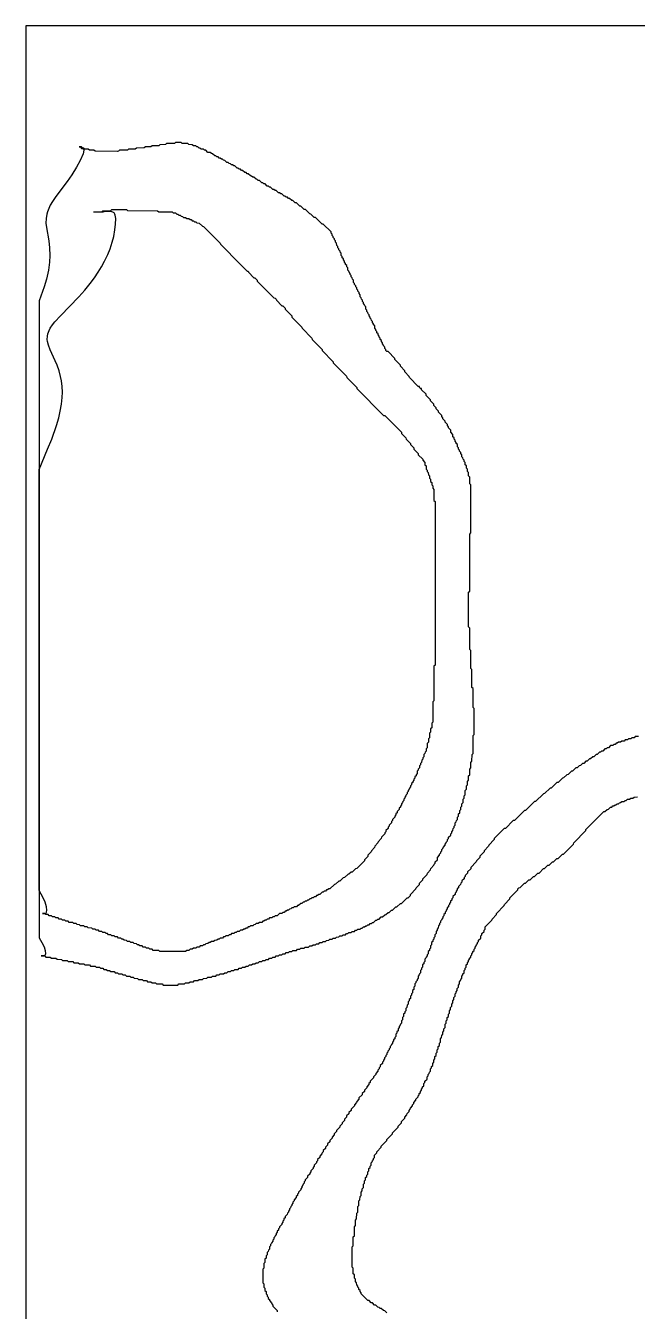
# Model space of a CAD drawing. Header units: millimetres. Extents: x 0 to 6416, y -3898 to 1268.
# Drawn here: x 2598 to 2872, y -654 to -80 of the extents above; entities that cross this region are included whole.
import ezdxf

# ---------------------------------------------------------------- set-up
doc = ezdxf.new("R2010")
doc.units = ezdxf.units.MM
for name, color, linetype in [('CUT_OUTER', 1, 'Continuous'), ('ENGRAVE_NEXT', 3, 'Continuous'), ('SHEET_EDGE', 7, 'Continuous')]:
    doc.layers.add(name, color=color, linetype=linetype)

msp = doc.modelspace()

# ---------------------------------------------------------------- linework, layer by layer
at = {"layer": 'CUT_OUTER'}
msp.add_lwpolyline([(2604.4, -203.19), (2604.4, -487.59), (2605.65, -489.69), (2606.59, -491.69), (2607.04, -493.19), (2607.18, -494.69), (2607.11, -495.19), (2606.9, -495.54), (2605.39, -495.69), (2606.9, -495.7), (2607.4, -496.2), (2609.4, -496.21), (2609.9, -496.7), (2611.9, -496.71), (2612.4, -497.2), (2614.4, -497.22), (2614.9, -497.7), (2616.9, -497.72), (2617.4, -498.2), (2619.4, -498.22), (2619.9, -498.7), (2621.9, -498.72), (2622.4, -499.2), (2624.4, -499.22), (2624.9, -499.7), (2626.9, -499.72), (2627.4, -500.2), (2629.4, -500.22), (2629.9, -500.71), (2631.4, -500.72), (2631.9, -501.21), (2632.9, -501.22), (2633.4, -501.71), (2634.4, -501.72), (2634.9, -502.2), (2635.9, -502.22), (2636.4, -502.7), (2637.9, -502.72), (2638.4, -503.2), (2639.4, -503.22), (2639.9, -503.7), (2641.4, -503.72), (2641.9, -504.2), (2642.9, -504.21), (2643.4, -504.7), (2644.9, -504.72), (2645.4, -505.2), (2646.4, -505.21), (2646.9, -505.7), (2648.4, -505.71), (2648.9, -506.2), (2650.4, -506.21), (2650.9, -506.7), (2652.4, -506.71), (2652.9, -507.2), (2654.4, -507.21), (2654.9, -507.7), (2656.4, -507.71), (2656.9, -508.2), (2659.4, -508.21), (2659.9, -508.7), (2666.4, -508.7), (2666.9, -508.21), (2669.4, -508.2), (2669.9, -507.71), (2671.4, -507.7), (2671.9, -507.21), (2673.4, -507.2), (2673.9, -506.71), (2675.4, -506.7), (2675.9, -506.21), (2677.4, -506.2), (2677.9, -505.71), (2679.4, -505.7), (2679.9, -505.21), (2681.4, -505.2), (2681.9, -504.71), (2683.4, -504.7), (2683.9, -504.21), (2684.9, -504.2), (2685.4, -503.72), (2686.9, -503.7), (2687.4, -503.21), (2688.4, -503.2), (2688.9, -502.72), (2689.9, -502.7), (2690.4, -502.22), (2691.4, -502.2), (2691.9, -501.72), (2693.4, -501.7), (2693.9, -501.22), (2694.9, -501.2), (2695.4, -500.72), (2696.4, -500.7), (2696.9, -500.22), (2697.9, -500.2), (2698.4, -499.72), (2699.4, -499.71), (2699.9, -499.22), (2700.9, -499.21), (2701.4, -498.72), (2702.4, -498.71), (2702.9, -498.22), (2703.9, -498.21), (2704.4, -497.72), (2705.4, -497.71), (2705.9, -497.22), (2706.9, -497.21), (2707.4, -496.72), (2708.4, -496.71), (2708.9, -496.22), (2709.9, -496.21), (2710.4, -495.72), (2711.4, -495.71), (2711.9, -495.22), (2712.9, -495.21), (2713.4, -494.72), (2714.4, -494.71), (2714.9, -494.22), (2715.9, -494.21), (2716.4, -493.72), (2717.4, -493.71), (2717.9, -493.23), (2719.4, -493.21), (2719.9, -492.72), (2720.9, -492.71), (2721.4, -492.23), (2722.9, -492.21), (2723.4, -491.73), (2724.9, -491.71), (2725.4, -491.22), (2726.4, -491.21), (2726.9, -490.73), (2727.9, -490.71), (2728.4, -490.23), (2729.4, -490.21), (2729.9, -489.73), (2730.9, -489.71), (2731.4, -489.23), (2732.4, -489.21), (2732.9, -488.73), (2733.9, -488.71), (2734.4, -488.23), (2735.4, -488.21), (2735.9, -487.73), (2736.9, -487.71), (2737.4, -487.23), (2738.4, -487.21), (2738.9, -486.73), (2739.9, -486.71), (2740.4, -486.23), (2741.4, -486.21), (2741.9, -485.73), (2742.44, -485.69), (2742.9, -485.24), (2743.9, -485.21), (2744.4, -484.73), (2745.4, -484.71), (2745.9, -484.23), (2746.45, -484.19), (2746.9, -483.74), (2747.9, -483.71), (2748.4, -483.23), (2748.9, -483.22), (2749.4, -482.73), (2749.9, -482.72), (2750.4, -482.23), (2750.9, -482.22), (2751.4, -481.74), (2751.9, -481.72), (2752.4, -481.24), (2752.95, -481.19), (2753.4, -480.74), (2753.9, -480.72), (2754.9, -479.74), (2755.4, -479.72), (2755.9, -479.24), (2756.4, -479.22), (2757.4, -478.25), (2757.9, -478.22), (2758.9, -477.25), (2759.4, -477.22), (2760.4, -476.25), (2760.9, -476.23), (2761.9, -475.25), (2762.4, -475.23), (2763.9, -473.76), (2764.4, -473.73), (2765.9, -472.26), (2766.45, -472.19), (2768.9, -469.76), (2769.45, -469.69), (2770.44, -468.69), (2770.47, -468.19), (2772.9, -465.75), (2772.98, -465.19), (2774.4, -463.75), (2774.49, -463.19), (2775.95, -461.69), (2775.99, -461.19), (2777.9, -459.26), (2777.99, -458.69), (2779.4, -457.26), (2779.49, -456.69), (2780.94, -455.19), (2780.98, -454.69), (2781.45, -454.19), (2781.48, -453.69), (2782.44, -452.69), (2782.49, -451.69), (2783.45, -450.69), (2783.48, -450.19), (2783.95, -449.69), (2783.98, -449.19), (2784.45, -448.69), (2784.48, -448.19), (2784.95, -447.69), (2784.98, -447.19), (2785.94, -446.19), (2785.97, -445.69), (2786.44, -445.19), (2786.47, -444.69), (2786.94, -444.19), (2786.97, -443.69), (2787.44, -443.19), (2787.47, -442.69), (2788.44, -441.69), (2788.46, -441.19), (2788.94, -440.69), (2788.96, -440.19), (2789.43, -439.69), (2789.47, -438.69), (2789.9, -438.26), (2789.96, -437.69), (2790.43, -437.19), (2790.46, -436.19), (2790.9, -435.75), (2790.96, -435.19), (2791.43, -434.69), (2791.46, -433.69), (2791.93, -433.19), (2791.96, -432.19), (2792.43, -431.69), (2792.46, -430.69), (2792.93, -430.19), (2792.95, -429.19), (2793.43, -428.69), (2793.45, -427.69), (2793.93, -427.19), (2793.95, -425.69), (2794.43, -425.19), (2794.45, -424.19), (2794.92, -423.69), (2794.95, -421.69), (2795.42, -421.19), (2795.45, -419.69), (2795.92, -419.19), (2795.94, -417.69), (2796.42, -417.19), (2796.44, -415.19), (2796.92, -414.69), (2796.94, -412.19), (2797.42, -411.69), (2797.44, -409.19), (2797.92, -408.69), (2797.94, -405.69), (2798.42, -405.19), (2798.44, -397.19), (2798.92, -396.69), (2798.91, -385.19), (2798.43, -384.69), (2798.41, -376.19), (2797.93, -375.69), (2797.91, -367.69), (2797.43, -367.19), (2797.41, -359.19), (2796.93, -358.69), (2796.91, -349.19), (2796.43, -348.69), (2796.42, -347.69), (2796.43, -333.19), (2796.91, -332.69), (2796.93, -307.19), (2797.41, -306.69), (2797.41, -285.19), (2796.92, -284.69), (2796.91, -281.69), (2796.42, -281.19), (2796.41, -279.69), (2795.92, -279.19), (2795.91, -278.19), (2795.42, -277.69), (2795.41, -276.69), (2794.92, -276.19), (2794.91, -275.19), (2794.42, -274.69), (2794.41, -274.19), (2793.92, -273.69), (2793.9, -273.17), (2793.42, -272.69), (2793.41, -271.69), (2792.92, -271.19), (2792.91, -270.69), (2792.42, -270.19), (2792.41, -269.69), (2791.92, -269.19), (2791.9, -268.67), (2791.43, -268.19), (2791.41, -267.19), (2790.92, -266.69), (2790.91, -266.19), (2790.42, -265.69), (2790.41, -265.19), (2789.92, -264.69), (2789.9, -264.17), (2789.42, -263.69), (2789.41, -262.69), (2788.43, -261.69), (2788.41, -260.69), (2787.42, -259.69), (2787.41, -259.19), (2786.92, -258.69), (2786.91, -258.19), (2785.92, -257.19), (2785.91, -256.69), (2784.93, -255.69), (2784.92, -255.19), (2784.42, -254.69), (2784.41, -254.19), (2782.93, -252.69), (2782.92, -252.19), (2781.93, -251.19), (2781.92, -250.69), (2780.93, -249.69), (2780.92, -249.19), (2779.43, -247.69), (2779.4, -247.17), (2777.43, -245.19), (2777.4, -244.67), (2775.43, -242.69), (2775.42, -242.19), (2774.9, -242.16), (2774.44, -241.69), (2774.42, -241.19), (2773.9, -241.16), (2769.94, -237.19), (2769.92, -236.69), (2767.94, -234.69), (2767.92, -234.19), (2765.94, -232.19), (2765.9, -231.66), (2763.44, -229.19), (2763.4, -228.66), (2760.4, -225.65), (2759.9, -225.61), (2759.48, -225.19), (2759.44, -224.69), (2758.96, -224.19), (2758.93, -223.69), (2758.45, -223.19), (2758.43, -222.69), (2757.95, -222.19), (2757.93, -221.69), (2757.45, -221.19), (2757.43, -220.69), (2756.95, -220.19), (2756.93, -219.69), (2756.45, -219.19), (2756.43, -218.69), (2755.95, -218.19), (2755.93, -217.69), (2755.45, -217.19), (2755.43, -216.69), (2754.95, -216.19), (2754.93, -215.69), (2754.46, -215.19), (2754.43, -214.19), (2753.95, -213.69), (2753.93, -213.19), (2753.45, -212.69), (2753.43, -212.19), (2752.95, -211.69), (2752.93, -211.19), (2752.45, -210.69), (2752.43, -210.19), (2751.95, -209.69), (2751.93, -209.19), (2751.45, -208.69), (2751.43, -208.19), (2750.95, -207.69), (2750.9, -207.13), (2750.46, -206.69), (2750.43, -205.69), (2749.95, -205.19), (2749.93, -204.69), (2749.45, -204.19), (2749.43, -203.69), (2748.95, -203.19), (2748.93, -202.69), (2748.46, -202.19), (2748.4, -201.63), (2747.96, -201.19), (2747.93, -200.19), (2747.45, -199.69), (2747.43, -199.19), (2746.95, -198.69), (2746.93, -198.19), (2746.46, -197.69), (2746.43, -197.19), (2745.96, -196.69), (2745.94, -196.19), (2745.46, -195.69), (2745.4, -195.13), (2744.96, -194.69), (2744.93, -193.69), (2744.45, -193.19), (2744.43, -192.69), (2743.96, -192.19), (2743.93, -191.69), (2743.46, -191.19), (2743.44, -190.69), (2742.96, -190.19), (2742.9, -189.63), (2742.46, -189.19), (2742.43, -188.19), (2741.95, -187.69), (2741.93, -187.19), (2741.45, -186.69), (2741.43, -186.19), (2740.95, -185.69), (2740.93, -185.19), (2740.46, -184.69), (2740.43, -184.19), (2739.96, -183.69), (2739.9, -183.13), (2739.46, -182.69), (2739.43, -181.69), (2738.95, -181.19), (2738.93, -180.69), (2738.45, -180.19), (2738.43, -179.69), (2737.95, -179.19), (2737.9, -178.64), (2737.45, -178.19), (2737.43, -177.19), (2736.94, -176.69), (2736.93, -176.19), (2736.44, -175.69), (2736.43, -175.19), (2735.94, -174.69), (2735.93, -174.19), (2735.44, -173.69), (2735.43, -173.19), (2734.94, -172.69), (2734.9, -172.16), (2731.43, -168.69), (2730.9, -168.64), (2727.93, -165.69), (2727.4, -165.65), (2725.9, -164.16), (2725.4, -164.14), (2723.43, -162.19), (2722.9, -162.14), (2721.43, -160.69), (2720.9, -160.65), (2719.43, -159.19), (2718.9, -159.15), (2717.9, -158.17), (2717.4, -158.15), (2716.4, -157.17), (2715.9, -157.15), (2715.4, -156.66), (2714.9, -156.65), (2714.4, -156.16), (2713.9, -156.14), (2712.9, -155.16), (2712.4, -155.15), (2711.9, -154.66), (2711.4, -154.64), (2710.4, -153.66), (2709.9, -153.65), (2709.4, -153.16), (2708.9, -153.14), (2707.9, -152.16), (2707.4, -152.15), (2706.9, -151.66), (2706.4, -151.64), (2705.4, -150.66), (2704.9, -150.65), (2704.4, -150.16), (2703.9, -150.14), (2702.9, -149.16), (2702.4, -149.15), (2701.9, -148.66), (2701.4, -148.64), (2700.4, -147.66), (2699.9, -147.65), (2699.4, -147.16), (2698.9, -147.14), (2697.9, -146.16), (2697.4, -146.15), (2696.9, -145.66), (2696.4, -145.64), (2695.4, -144.66), (2694.9, -144.65), (2694.4, -144.16), (2693.9, -144.14), (2693.4, -143.66), (2692.9, -143.64), (2691.9, -142.66), (2691.4, -142.65), (2690.9, -142.16), (2690.4, -142.14), (2689.9, -141.66), (2689.4, -141.64), (2688.9, -141.16), (2688.4, -141.14), (2687.4, -140.16), (2686.9, -140.15), (2686.4, -139.66), (2685.9, -139.65), (2685.4, -139.16), (2684.9, -139.14), (2684.4, -138.66), (2683.9, -138.64), (2683.4, -138.16), (2682.9, -138.14), (2681.94, -137.19), (2681.4, -137.15), (2680.9, -136.67), (2679.9, -136.64), (2678.94, -135.69), (2678.4, -135.65), (2677.9, -135.17), (2676.9, -135.14), (2676.45, -134.69), (2675.9, -134.65), (2675.4, -134.17), (2674.9, -134.15), (2674.4, -133.67), (2673.4, -133.65), (2672.9, -133.17), (2671.4, -133.15), (2670.9, -132.67), (2668.4, -132.65), (2667.9, -132.17), (2665.4, -132.17), (2664.9, -132.64), (2661.4, -132.67), (2660.9, -133.14), (2658.4, -133.16), (2657.9, -133.63), (2654.9, -133.66), (2654.4, -134.13), (2651.9, -134.16), (2651.4, -134.63), (2647.9, -134.66), (2647.4, -135.13), (2644.4, -135.16), (2643.9, -135.63), (2640.4, -135.66), (2639.9, -136.13), (2639.4, -136.14), (2629.4, -136.13), (2628.9, -135.66), (2626.9, -135.63), (2626.4, -135.16), (2624.9, -135.13), (2624.46, -134.69), (2623.9, -134.65), (2623.4, -134.17), (2622.31, -134.19), (2622.9, -134.32), (2623.4, -134.81), (2623.9, -134.93), (2624.32, -135.19), (2624.41, -135.69), (2624.02, -137.19), (2622.75, -140.19), (2621.17, -143.19), (2618.98, -146.69), (2616.87, -149.69), (2611.9, -156.35), (2610.4, -158.56), (2609.4, -160.25), (2608.69, -161.69), (2608.11, -163.19), (2607.82, -164.19), (2607.49, -166.19), (2607.47, -168.19), (2607.66, -170.19), (2608.69, -176.19), (2609.04, -179.19), (2609.17, -182.69), (2609.01, -185.69), (2608.53, -189.19), (2607.63, -193.19), (2606.59, -196.69), (2604.4, -202.93), (2604.4, -203.19)], close=True, dxfattribs=at)
msp.add_lwpolyline([(2872.4, -397.66), (2870.9, -397.68), (2870.4, -398.17), (2869.4, -398.18), (2868.9, -398.67), (2867.9, -398.68), (2867.4, -399.17), (2866.4, -399.18), (2865.9, -399.67), (2864.9, -399.68), (2864.4, -400.17), (2863.4, -400.18), (2862.9, -400.67), (2862.4, -400.68), (2861.9, -401.17), (2861.37, -401.2), (2860.9, -401.67), (2859.9, -401.68), (2858.9, -402.67), (2858.4, -402.68), (2857.9, -403.17), (2857.4, -403.18), (2856.4, -404.17), (2855.9, -404.18), (2855.4, -404.67), (2854.9, -404.68), (2853.9, -405.67), (2853.4, -405.68), (2852.4, -406.66), (2851.9, -406.68), (2850.9, -407.66), (2850.4, -407.68), (2849.4, -408.66), (2848.9, -408.68), (2847.9, -409.66), (2847.37, -409.7), (2846.4, -410.66), (2845.9, -410.68), (2844.9, -411.66), (2844.4, -411.68), (2842.9, -413.16), (2842.4, -413.18), (2840.9, -414.66), (2840.37, -414.7), (2838.9, -416.16), (2838.37, -416.2), (2836.4, -418.16), (2835.87, -418.2), (2833.4, -420.66), (2832.87, -420.7), (2830.4, -423.16), (2829.87, -423.2), (2826.4, -426.66), (2825.87, -426.7), (2821.9, -430.66), (2821.38, -430.7), (2816.9, -435.16), (2816.38, -435.2), (2812.9, -438.67), (2812.38, -438.7), (2807.9, -443.18), (2807.87, -443.7), (2805.4, -446.18), (2805.37, -446.7), (2803.4, -448.68), (2803.37, -449.2), (2801.4, -451.18), (2801.37, -451.7), (2799.88, -453.2), (2799.87, -453.7), (2797.4, -456.18), (2797.37, -456.7), (2795.9, -458.18), (2795.87, -458.7), (2794.89, -459.7), (2794.88, -460.2), (2794.38, -460.7), (2794.37, -461.2), (2793.4, -462.18), (2793.38, -462.7), (2792.88, -463.2), (2792.87, -463.7), (2791.89, -464.7), (2791.88, -465.2), (2791.38, -465.7), (2791.37, -466.2), (2790.88, -466.7), (2790.87, -467.2), (2790.38, -467.7), (2790.37, -468.2), (2789.38, -469.2), (2789.38, -469.7), (2788.88, -470.2), (2788.87, -470.7), (2788.38, -471.2), (2788.37, -471.7), (2787.88, -472.2), (2787.87, -472.7), (2787.38, -473.2), (2787.37, -473.7), (2786.88, -474.2), (2786.87, -474.7), (2786.38, -475.2), (2786.37, -475.7), (2785.88, -476.2), (2785.87, -476.7), (2785.38, -477.2), (2785.37, -477.7), (2784.88, -478.2), (2784.87, -478.7), (2784.38, -479.2), (2784.37, -479.7), (2783.88, -480.2), (2783.87, -480.7), (2783.38, -481.2), (2783.38, -481.7), (2782.89, -482.2), (2782.87, -483.2), (2782.4, -483.67), (2782.37, -484.2), (2781.89, -484.7), (2781.87, -485.7), (2781.38, -486.2), (2781.37, -487.2), (2780.9, -487.67), (2780.87, -488.2), (2780.38, -488.7), (2780.37, -489.2), (2779.89, -489.7), (2779.87, -490.7), (2779.38, -491.2), (2779.37, -492.2), (2778.9, -492.67), (2778.87, -493.2), (2778.38, -493.7), (2778.37, -494.7), (2777.9, -495.17), (2777.87, -495.7), (2777.38, -496.2), (2777.37, -496.7), (2776.88, -497.2), (2776.87, -498.2), (2776.4, -498.67), (2776.37, -499.2), (2775.88, -499.7), (2775.87, -500.7), (2775.4, -501.17), (2775.37, -501.7), (2774.88, -502.2), (2774.87, -503.2), (2774.4, -503.67), (2774.37, -504.2), (2773.88, -504.7), (2773.87, -505.7), (2773.4, -506.17), (2773.37, -506.7), (2772.88, -507.2), (2772.87, -507.7), (2772.39, -508.2), (2772.37, -509.2), (2771.88, -509.7), (2771.87, -510.7), (2771.38, -511.2), (2771.37, -512.2), (2770.9, -512.67), (2770.87, -513.2), (2770.38, -513.7), (2770.37, -514.7), (2769.9, -515.17), (2769.87, -515.7), (2769.38, -516.2), (2769.37, -517.2), (2768.88, -517.7), (2768.87, -518.7), (2768.38, -519.2), (2768.37, -520.2), (2767.9, -520.67), (2767.87, -521.2), (2767.38, -521.7), (2767.37, -522.7), (2766.88, -523.2), (2766.87, -524.2), (2766.38, -524.7), (2766.37, -525.7), (2765.9, -526.16), (2765.87, -526.7), (2765.38, -527.2), (2765.37, -527.7), (2764.88, -528.2), (2764.87, -529.2), (2764.4, -529.66), (2764.37, -530.2), (2763.88, -530.7), (2763.87, -531.7), (2763.4, -532.16), (2763.37, -532.7), (2762.88, -533.2), (2762.87, -533.7), (2762.38, -534.2), (2762.37, -534.7), (2761.88, -535.2), (2761.87, -535.7), (2761.38, -536.2), (2761.37, -536.7), (2760.88, -537.2), (2760.87, -537.7), (2760.38, -538.2), (2760.37, -538.7), (2759.88, -539.2), (2759.87, -539.7), (2759.38, -540.2), (2759.37, -540.7), (2758.88, -541.2), (2758.87, -541.7), (2758.38, -542.2), (2758.37, -542.7), (2757.88, -543.2), (2757.87, -543.7), (2756.88, -544.7), (2756.87, -545.2), (2756.38, -545.7), (2756.37, -546.2), (2755.88, -546.7), (2755.87, -547.2), (2754.9, -548.17), (2754.87, -548.7), (2753.88, -549.7), (2753.87, -550.2), (2752.38, -551.7), (2752.37, -552.2), (2751.88, -552.7), (2751.87, -553.2), (2750.9, -554.17), (2750.87, -554.7), (2749.88, -555.7), (2749.87, -556.2), (2748.88, -557.2), (2748.87, -557.7), (2747.4, -559.17), (2747.37, -559.7), (2746.38, -560.7), (2746.37, -561.2), (2745.38, -562.2), (2745.37, -562.7), (2743.88, -564.2), (2743.87, -564.7), (2742.88, -565.7), (2742.87, -566.2), (2741.88, -567.2), (2741.87, -567.7), (2740.88, -568.7), (2740.87, -569.2), (2739.88, -570.2), (2739.87, -570.7), (2738.88, -571.7), (2738.87, -572.2), (2737.38, -573.7), (2737.37, -574.2), (2736.38, -575.2), (2736.37, -575.7), (2735.38, -576.7), (2735.37, -577.2), (2734.4, -578.17), (2734.37, -578.7), (2733.38, -579.7), (2733.37, -580.2), (2732.38, -581.2), (2732.37, -581.7), (2731.38, -582.7), (2731.37, -583.2), (2730.88, -583.7), (2730.87, -584.2), (2729.9, -585.17), (2729.87, -585.7), (2728.88, -586.7), (2728.87, -587.2), (2728.38, -587.7), (2728.37, -588.2), (2727.38, -589.2), (2727.37, -589.7), (2726.88, -590.2), (2726.87, -590.7), (2725.88, -591.7), (2725.87, -592.2), (2725.38, -592.7), (2725.37, -593.2), (2724.4, -594.17), (2724.37, -594.7), (2723.38, -595.7), (2723.37, -596.2), (2722.88, -596.7), (2722.87, -597.2), (2722.38, -597.7), (2722.37, -598.2), (2721.88, -598.7), (2721.87, -599.2), (2721.38, -599.7), (2721.36, -600.2), (2720.38, -601.2), (2720.37, -601.7), (2719.88, -602.2), (2719.87, -602.7), (2719.38, -603.2), (2719.36, -603.7), (2718.38, -604.7), (2718.37, -605.2), (2717.88, -605.7), (2717.87, -606.2), (2717.38, -606.7), (2717.37, -607.2), (2716.88, -607.7), (2716.86, -608.2), (2716.38, -608.7), (2716.36, -609.2), (2715.88, -609.7), (2715.86, -610.2), (2715.38, -610.7), (2715.36, -611.2), (2714.38, -612.2), (2714.36, -612.7), (2713.88, -613.2), (2713.86, -613.7), (2713.38, -614.2), (2713.36, -614.7), (2712.88, -615.2), (2712.86, -615.7), (2711.88, -616.7), (2711.86, -617.2), (2711.38, -617.7), (2711.36, -618.2), (2710.88, -618.7), (2710.86, -619.2), (2710.38, -619.7), (2710.36, -620.2), (2709.88, -620.7), (2709.86, -621.2), (2709.38, -621.7), (2709.36, -622.2), (2708.88, -622.7), (2708.86, -623.2), (2708.38, -623.7), (2708.36, -624.2), (2707.88, -624.7), (2707.86, -625.2), (2707.38, -625.7), (2707.36, -626.7), (2706.9, -627.16), (2706.86, -627.7), (2706.38, -628.2), (2706.36, -629.2), (2705.88, -629.7), (2705.86, -630.7), (2705.38, -631.2), (2705.36, -632.7), (2704.88, -633.2), (2704.86, -635.2), (2704.38, -635.7), (2704.38, -641.7), (2704.86, -642.2), (2704.88, -643.7), (2705.36, -644.2), (2705.38, -645.2), (2705.86, -645.7), (2705.88, -646.7), (2706.36, -647.2), (2706.4, -647.74), (2706.86, -648.2), (2706.88, -648.7), (2707.36, -649.2), (2707.38, -649.7), (2708.36, -650.7), (2708.38, -651.2), (2708.86, -651.7), (2708.9, -652.23), (2710.86, -654.2), (2710.9, -654.73)], dxfattribs=at)
at = {"layer": 'ENGRAVE_NEXT'}
msp.add_lwpolyline([(2608.22, -269.19), (2610.02, -264.69), (2612.15, -258.69), (2613.17, -255.19), (2613.87, -252.19), (2614.39, -249.19), (2614.7, -246.19), (2614.78, -243.69), (2614.67, -241.19), (2614.37, -238.69), (2613.99, -236.69), (2613.32, -234.19), (2612.44, -231.69), (2611.6, -229.69), (2609.4, -224.91), (2608.55, -222.69), (2608.17, -221.19), (2608.04, -220.19), (2608.08, -218.69), (2608.28, -217.69), (2608.82, -216.19), (2609.4, -215.09), (2610.4, -213.6), (2611.4, -212.33), (2613.9, -209.58), (2622.13, -201.19), (2624.81, -198.19), (2627.26, -195.19), (2629.12, -192.69), (2630.8, -190.19), (2632.32, -187.69), (2633.68, -185.19), (2635.1, -182.19), (2636.1, -179.69), (2637.1, -176.69), (2637.75, -174.19), (2638.32, -171.19), (2638.61, -168.69), (2638.65, -166.19), (2638.44, -164.69), (2638.27, -164.19), (2637.9, -163.63), (2637.4, -163.28), (2636.9, -163.14), (2634.4, -162.98), (2633.4, -163.06), (2633.27, -163.19), (2632.9, -163.34), (2628.9, -163.35), (2628.87, -163.19), (2632.4, -163.16), (2632.9, -162.67), (2636.4, -162.65), (2636.9, -162.17), (2643.4, -162.17), (2643.9, -162.65), (2657.4, -162.67), (2657.9, -163.15), (2663.9, -163.17), (2664.4, -163.66), (2665.4, -163.67), (2665.9, -164.16), (2666.4, -164.17), (2666.9, -164.65), (2667.4, -164.67), (2667.9, -165.15), (2668.45, -165.19), (2668.9, -165.65), (2669.9, -165.67), (2670.4, -166.15), (2671.4, -166.17), (2671.9, -166.65), (2672.4, -166.67), (2672.9, -167.15), (2673.4, -167.17), (2673.9, -167.65), (2674.44, -167.69), (2674.9, -168.15), (2675.9, -168.17), (2677.4, -169.65), (2677.93, -169.69), (2685.4, -177.15), (2685.46, -177.69), (2694.4, -186.64), (2697.4, -189.63), (2697.93, -189.69), (2697.96, -190.19), (2700.4, -192.63), (2700.9, -192.66), (2701.9, -193.65), (2701.96, -194.19), (2707.4, -199.64), (2709.4, -201.63), (2709.94, -201.69), (2710.43, -202.19), (2710.46, -202.69), (2712.9, -205.13), (2713.4, -205.16), (2714.4, -206.15), (2714.45, -206.69), (2717.43, -209.69), (2717.45, -210.19), (2721.9, -214.65), (2721.95, -215.19), (2726.4, -219.66), (2726.45, -220.19), (2730.9, -224.66), (2730.95, -225.19), (2735.9, -230.16), (2735.94, -230.69), (2741.9, -236.66), (2741.94, -237.19), (2746.4, -241.66), (2746.44, -242.19), (2758.4, -254.16), (2758.92, -254.19), (2766.4, -261.67), (2766.43, -262.19), (2768.4, -264.17), (2768.43, -264.69), (2770.4, -266.67), (2770.43, -267.19), (2771.92, -268.69), (2771.93, -269.19), (2773.9, -271.17), (2773.93, -271.69), (2775.91, -273.69), (2775.92, -274.19), (2776.91, -275.19), (2776.92, -276.19), (2777.41, -276.69), (2777.43, -278.19), (2777.9, -278.66), (2777.92, -279.19), (2778.41, -279.69), (2778.43, -280.69), (2778.91, -281.19), (2778.93, -282.19), (2779.41, -282.69), (2779.43, -283.69), (2779.91, -284.19), (2779.92, -285.19), (2780.41, -285.69), (2780.42, -286.69), (2780.91, -287.19), (2780.93, -292.19), (2781.41, -292.69), (2781.41, -365.69), (2780.93, -366.19), (2780.91, -381.69), (2780.43, -382.19), (2780.41, -391.19), (2779.93, -391.69), (2779.91, -393.69), (2779.43, -394.19), (2779.42, -395.69), (2778.93, -396.19), (2778.92, -398.19), (2778.43, -398.69), (2778.42, -400.19), (2777.93, -400.69), (2777.92, -402.69), (2777.43, -403.19), (2777.42, -404.19), (2776.93, -404.69), (2776.9, -405.22), (2776.43, -405.69), (2776.42, -406.69), (2775.93, -407.19), (2775.9, -407.73), (2775.44, -408.19), (2775.42, -409.19), (2774.93, -409.69), (2774.9, -410.23), (2774.44, -410.69), (2774.42, -411.69), (2773.93, -412.19), (2773.9, -412.73), (2773.44, -413.19), (2773.42, -414.19), (2772.93, -414.69), (2772.92, -415.19), (2772.43, -415.69), (2772.42, -416.19), (2771.94, -416.69), (2771.92, -417.19), (2771.44, -417.69), (2771.42, -418.19), (2770.94, -418.69), (2770.92, -419.19), (2770.44, -419.69), (2770.42, -420.19), (2769.94, -420.69), (2769.92, -421.19), (2769.44, -421.69), (2769.42, -422.19), (2768.94, -422.69), (2768.92, -423.19), (2768.44, -423.69), (2768.42, -424.19), (2767.94, -424.69), (2767.92, -425.19), (2767.44, -425.69), (2767.42, -426.19), (2766.94, -426.69), (2766.92, -427.19), (2766.44, -427.69), (2766.42, -428.19), (2765.94, -428.69), (2765.92, -429.19), (2765.44, -429.69), (2765.42, -430.19), (2764.44, -431.19), (2764.42, -431.69), (2763.94, -432.19), (2763.92, -432.69), (2763.44, -433.19), (2763.42, -433.69), (2762.44, -434.69), (2762.42, -435.19), (2761.94, -435.69), (2761.9, -436.22), (2760.94, -437.19), (2760.92, -437.69), (2760.44, -438.19), (2760.42, -438.69), (2759.44, -439.69), (2759.42, -440.19), (2758.94, -440.69), (2758.92, -441.19), (2757.44, -442.69), (2757.4, -443.22), (2755.94, -444.69), (2755.9, -445.22), (2754.44, -446.69), (2754.4, -447.22), (2752.94, -448.69), (2752.9, -449.22), (2751.44, -450.69), (2751.4, -451.22), (2749.94, -452.69), (2749.9, -453.22), (2747.93, -455.19), (2746.43, -456.69), (2745.9, -456.73), (2744.4, -458.21), (2743.9, -458.23), (2742.9, -459.21), (2742.4, -459.23), (2740.93, -460.69), (2740.4, -460.73), (2738.9, -462.21), (2738.4, -462.23), (2736.93, -463.69), (2736.4, -463.73), (2734.4, -465.71), (2733.9, -465.72), (2733.4, -466.21), (2732.9, -466.22), (2732.4, -466.71), (2731.9, -466.72), (2731.4, -467.21), (2730.9, -467.23), (2729.9, -468.21), (2729.4, -468.22), (2728.9, -468.71), (2728.4, -468.72), (2727.9, -469.21), (2727.4, -469.22), (2726.9, -469.71), (2726.4, -469.72), (2725.9, -470.21), (2725.4, -470.22), (2724.9, -470.71), (2724.4, -470.72), (2723.9, -471.21), (2723.4, -471.22), (2722.9, -471.71), (2722.4, -471.72), (2721.9, -472.21), (2721.4, -472.22), (2720.42, -473.19), (2719.9, -473.22), (2719.4, -473.71), (2718.4, -473.72), (2717.93, -474.19), (2717.4, -474.22), (2716.9, -474.71), (2716.4, -474.72), (2715.9, -475.21), (2715.4, -475.22), (2714.9, -475.71), (2714.4, -475.72), (2713.9, -476.21), (2713.4, -476.22), (2712.9, -476.71), (2711.9, -476.72), (2710.9, -477.71), (2709.9, -477.72), (2709.43, -478.19), (2708.9, -478.22), (2708.4, -478.71), (2707.4, -478.72), (2706.93, -479.19), (2706.4, -479.22), (2705.9, -479.71), (2705.4, -479.72), (2704.9, -480.21), (2704.4, -480.22), (2703.9, -480.7), (2702.9, -480.72), (2702.4, -481.21), (2701.4, -481.22), (2700.93, -481.69), (2700.4, -481.72), (2699.9, -482.21), (2698.9, -482.22), (2698.43, -482.69), (2697.9, -482.72), (2697.4, -483.21), (2696.9, -483.22), (2696.4, -483.71), (2695.9, -483.71), (2695.4, -484.2), (2694.4, -484.22), (2693.9, -484.7), (2692.9, -484.72), (2692.43, -485.19), (2691.9, -485.22), (2691.4, -485.7), (2690.4, -485.72), (2689.93, -486.19), (2689.4, -486.21), (2688.9, -486.7), (2687.9, -486.72), (2687.43, -487.19), (2686.9, -487.21), (2686.4, -487.7), (2685.4, -487.72), (2684.93, -488.19), (2684.4, -488.21), (2683.9, -488.7), (2682.9, -488.72), (2682.4, -489.2), (2681.4, -489.22), (2680.93, -489.69), (2680.4, -489.71), (2679.9, -490.2), (2678.9, -490.22), (2678.42, -490.69), (2677.9, -490.71), (2677.4, -491.2), (2676.4, -491.21), (2675.9, -491.7), (2674.9, -491.71), (2674.4, -492.2), (2673.4, -492.21), (2672.9, -492.7), (2671.9, -492.71), (2671.4, -493.2), (2670.4, -493.21), (2669.9, -493.7), (2658.4, -493.7), (2657.9, -493.21), (2655.4, -493.2), (2654.9, -492.71), (2653.9, -492.7), (2653.4, -492.21), (2652.4, -492.2), (2651.9, -491.71), (2650.9, -491.7), (2650.4, -491.21), (2649.4, -491.2), (2648.9, -490.71), (2648.37, -490.69), (2647.9, -490.22), (2646.9, -490.2), (2646.4, -489.72), (2645.4, -489.7), (2644.9, -489.22), (2643.9, -489.2), (2643.4, -488.72), (2642.4, -488.7), (2641.9, -488.21), (2641.37, -488.19), (2640.9, -487.72), (2639.9, -487.7), (2639.4, -487.22), (2638.4, -487.2), (2637.9, -486.72), (2636.9, -486.7), (2636.4, -486.22), (2635.4, -486.2), (2634.9, -485.72), (2634.37, -485.69), (2633.9, -485.22), (2632.9, -485.21), (2632.4, -484.72), (2631.4, -484.71), (2630.9, -484.22), (2629.9, -484.21), (2629.4, -483.72), (2628.4, -483.71), (2627.9, -483.22), (2626.4, -483.2), (2625.9, -482.72), (2624.9, -482.71), (2624.4, -482.22), (2622.9, -482.2), (2622.4, -481.72), (2621.4, -481.7), (2620.9, -481.22), (2619.9, -481.2), (2619.4, -480.72), (2617.9, -480.7), (2617.4, -480.21), (2616.4, -480.2), (2615.9, -479.71), (2614.9, -479.7), (2614.4, -479.21), (2613.4, -479.2), (2612.9, -478.71), (2611.9, -478.7), (2611.4, -478.21), (2610.4, -478.2), (2609.9, -477.71), (2608.9, -477.7), (2608.4, -477.2), (2607.4, -477.2), (2606.9, -476.7), (2605.89, -476.69), (2607.4, -476.66), (2607.67, -476.19), (2607.81, -475.19), (2607.66, -473.69), (2607.06, -471.69), (2606.16, -469.69), (2604.4, -466.52), (2604.4, -456.2), (2604.4, -278.44), (2604.4, -278.29), (2608.22, -269.19)], close=True, dxfattribs=at)
msp.add_lwpolyline([(2759.9, -655.22), (2758.9, -654.24), (2758.37, -654.2), (2757.4, -653.24), (2756.9, -653.22), (2756.4, -652.74), (2755.9, -652.72), (2754.9, -651.74), (2754.4, -651.72), (2753.4, -650.74), (2752.87, -650.7), (2751.9, -649.73), (2751.4, -649.72), (2748.4, -646.72), (2748.37, -646.2), (2747.88, -645.7), (2747.87, -645.2), (2747.38, -644.7), (2747.37, -644.2), (2746.88, -643.7), (2746.87, -643.2), (2746.38, -642.7), (2746.36, -641.7), (2745.88, -641.2), (2745.86, -640.2), (2745.38, -639.7), (2745.36, -638.2), (2744.88, -637.7), (2744.86, -635.2), (2744.38, -634.7), (2744.38, -625.7), (2744.85, -625.2), (2744.88, -621.2), (2745.35, -620.7), (2745.38, -616.7), (2745.85, -616.2), (2745.88, -613.7), (2746.35, -613.2), (2746.38, -610.7), (2746.86, -610.2), (2746.88, -607.7), (2747.36, -607.2), (2747.38, -605.2), (2747.86, -604.7), (2747.88, -603.2), (2748.36, -602.7), (2748.38, -601.2), (2748.86, -600.7), (2748.88, -599.7), (2749.36, -599.2), (2749.38, -597.7), (2749.86, -597.2), (2749.88, -596.2), (2750.37, -595.7), (2750.38, -594.7), (2750.87, -594.2), (2750.9, -593.66), (2751.36, -593.2), (2751.38, -592.2), (2751.87, -591.7), (2751.88, -590.7), (2752.37, -590.2), (2752.4, -589.66), (2752.87, -589.2), (2752.88, -588.2), (2753.37, -587.7), (2753.38, -587.2), (2753.87, -586.7), (2753.9, -586.17), (2754.37, -585.7), (2754.39, -584.7), (2755.37, -583.7), (2755.4, -583.17), (2757.37, -581.2), (2757.4, -580.67), (2759.86, -578.2), (2759.9, -577.67), (2762.36, -575.2), (2762.4, -574.67), (2764.86, -572.2), (2764.88, -571.7), (2766.36, -570.2), (2766.4, -569.67), (2767.86, -568.2), (2767.88, -567.7), (2768.86, -566.7), (2768.9, -566.17), (2769.86, -565.2), (2769.88, -564.7), (2770.36, -564.2), (2770.38, -563.7), (2771.36, -562.7), (2771.38, -562.2), (2771.86, -561.7), (2771.88, -561.2), (2772.86, -560.2), (2772.9, -559.67), (2773.86, -558.7), (2773.88, -558.2), (2774.36, -557.7), (2774.38, -557.2), (2774.86, -556.7), (2774.88, -556.2), (2775.36, -555.7), (2775.38, -555.2), (2775.86, -554.7), (2775.88, -554.2), (2776.36, -553.7), (2776.38, -552.7), (2776.87, -552.2), (2776.88, -551.7), (2777.86, -550.7), (2777.88, -549.7), (2778.37, -549.2), (2778.38, -548.7), (2778.86, -548.2), (2778.9, -547.66), (2779.36, -547.2), (2779.38, -546.2), (2779.87, -545.7), (2779.9, -545.16), (2780.36, -544.7), (2780.38, -543.7), (2780.86, -543.2), (2780.88, -542.2), (2781.36, -541.7), (2781.38, -540.7), (2781.86, -540.2), (2781.88, -539.2), (2782.37, -538.7), (2782.38, -537.7), (2782.87, -537.2), (2782.88, -536.2), (2783.37, -535.7), (2783.38, -534.7), (2783.86, -534.2), (2783.88, -532.7), (2784.37, -532.2), (2784.38, -531.2), (2784.87, -530.7), (2784.88, -529.7), (2785.37, -529.2), (2785.38, -528.2), (2785.87, -527.7), (2785.88, -526.2), (2786.37, -525.7), (2786.38, -524.7), (2786.87, -524.2), (2786.88, -523.2), (2787.37, -522.7), (2787.38, -521.7), (2787.87, -521.2), (2787.88, -520.2), (2788.37, -519.7), (2788.38, -518.7), (2788.87, -518.2), (2788.88, -517.2), (2789.37, -516.7), (2789.38, -515.7), (2789.87, -515.2), (2789.88, -514.2), (2790.37, -513.7), (2790.38, -512.7), (2790.87, -512.2), (2790.9, -511.67), (2791.37, -511.2), (2791.38, -510.2), (2791.87, -509.7), (2791.88, -508.7), (2792.37, -508.2), (2792.38, -507.2), (2792.87, -506.7), (2792.9, -506.17), (2793.37, -505.7), (2793.38, -504.7), (2793.87, -504.2), (2793.9, -503.67), (2794.37, -503.2), (2794.38, -502.2), (2794.87, -501.7), (2794.9, -501.17), (2795.37, -500.7), (2795.38, -499.7), (2795.87, -499.2), (2795.88, -498.7), (2796.37, -498.2), (2796.38, -497.7), (2796.87, -497.2), (2796.88, -496.7), (2797.37, -496.2), (2797.38, -495.7), (2797.87, -495.2), (2797.88, -494.7), (2798.37, -494.2), (2798.38, -493.7), (2798.87, -493.2), (2798.88, -492.7), (2799.37, -492.2), (2799.38, -491.7), (2799.87, -491.2), (2799.88, -490.7), (2800.37, -490.2), (2800.38, -489.7), (2800.87, -489.2), (2800.88, -488.7), (2801.87, -487.7), (2801.88, -486.7), (2802.37, -486.2), (2802.38, -485.7), (2803.37, -484.7), (2803.38, -484.2), (2803.87, -483.7), (2803.89, -482.7), (2806.87, -479.7), (2806.88, -479.2), (2808.87, -477.2), (2808.9, -476.67), (2812.36, -473.2), (2812.4, -472.67), (2814.86, -470.2), (2814.9, -469.67), (2818.37, -466.2), (2818.38, -465.7), (2818.88, -465.2), (2819.4, -465.16), (2821.4, -463.18), (2821.9, -463.16), (2823.4, -461.68), (2823.9, -461.66), (2825.4, -460.17), (2825.9, -460.16), (2827.4, -458.67), (2827.9, -458.66), (2829.9, -456.67), (2830.4, -456.66), (2831.9, -455.17), (2832.4, -455.15), (2833.9, -453.67), (2834.4, -453.65), (2835.9, -452.17), (2836.4, -452.15), (2838.4, -450.17), (2838.9, -450.15), (2843.35, -445.7), (2843.4, -445.17), (2848.86, -439.7), (2848.9, -439.17), (2855.37, -432.7), (2856.88, -431.2), (2857.4, -431.16), (2858.4, -430.18), (2858.9, -430.16), (2859.9, -429.18), (2860.4, -429.17), (2860.9, -428.68), (2861.4, -428.67), (2861.9, -428.18), (2862.4, -428.17), (2862.9, -427.68), (2863.4, -427.67), (2863.87, -427.2), (2864.4, -427.17), (2864.9, -426.68), (2865.9, -426.66), (2866.36, -426.2), (2866.9, -426.17), (2867.4, -425.68), (2868.4, -425.66), (2868.9, -425.18), (2869.9, -425.16), (2870.4, -424.68), (2871.9, -424.66)], dxfattribs=at)
at = {"layer": 'SHEET_EDGE'}
msp.add_lwpolyline([(2598.4, -1299.2), (3817.6, -1299.2), (3817.6, -80), (2598.4, -80)], close=True, dxfattribs=at)

doc.saveas('drawing.dxf')
